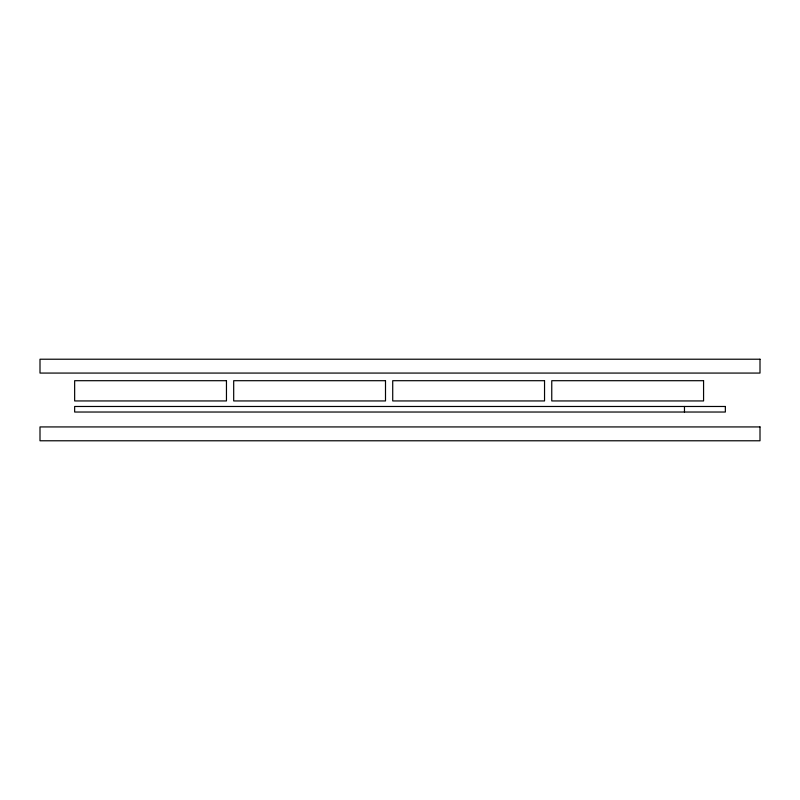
<?xml version="1.0" encoding="UTF-8"?>
<svg xmlns="http://www.w3.org/2000/svg" width="800" height="800" viewBox="0 0 800 800"><rect width="100%" height="100%" fill="white"/><g stroke="black" fill="none" stroke-linecap="round" stroke-linejoin="round"><path stroke-width="1.2" d="M684.47 406.48L684.47 412.03M760 359.22L40 359.22L40 373.07L760 373.07L760 359.22M226.46 380.7L74.65 380.7L74.65 400.94L226.46 400.94L226.46 380.7M385.5 380.7L233.69 380.7L233.69 400.94L385.5 400.94L385.5 380.7M544.54 380.7L392.72 380.7L392.72 400.94L544.54 400.94L544.54 380.7M703.57 380.7L551.76 380.7L551.76 400.94L703.57 400.94L703.57 380.7M725.35 406.48L74.65 406.48L74.65 412.03L725.35 412.03L725.35 406.48M760 426.93L40 426.93L40 440.78L760 440.78L760 426.93"/></g></svg>
